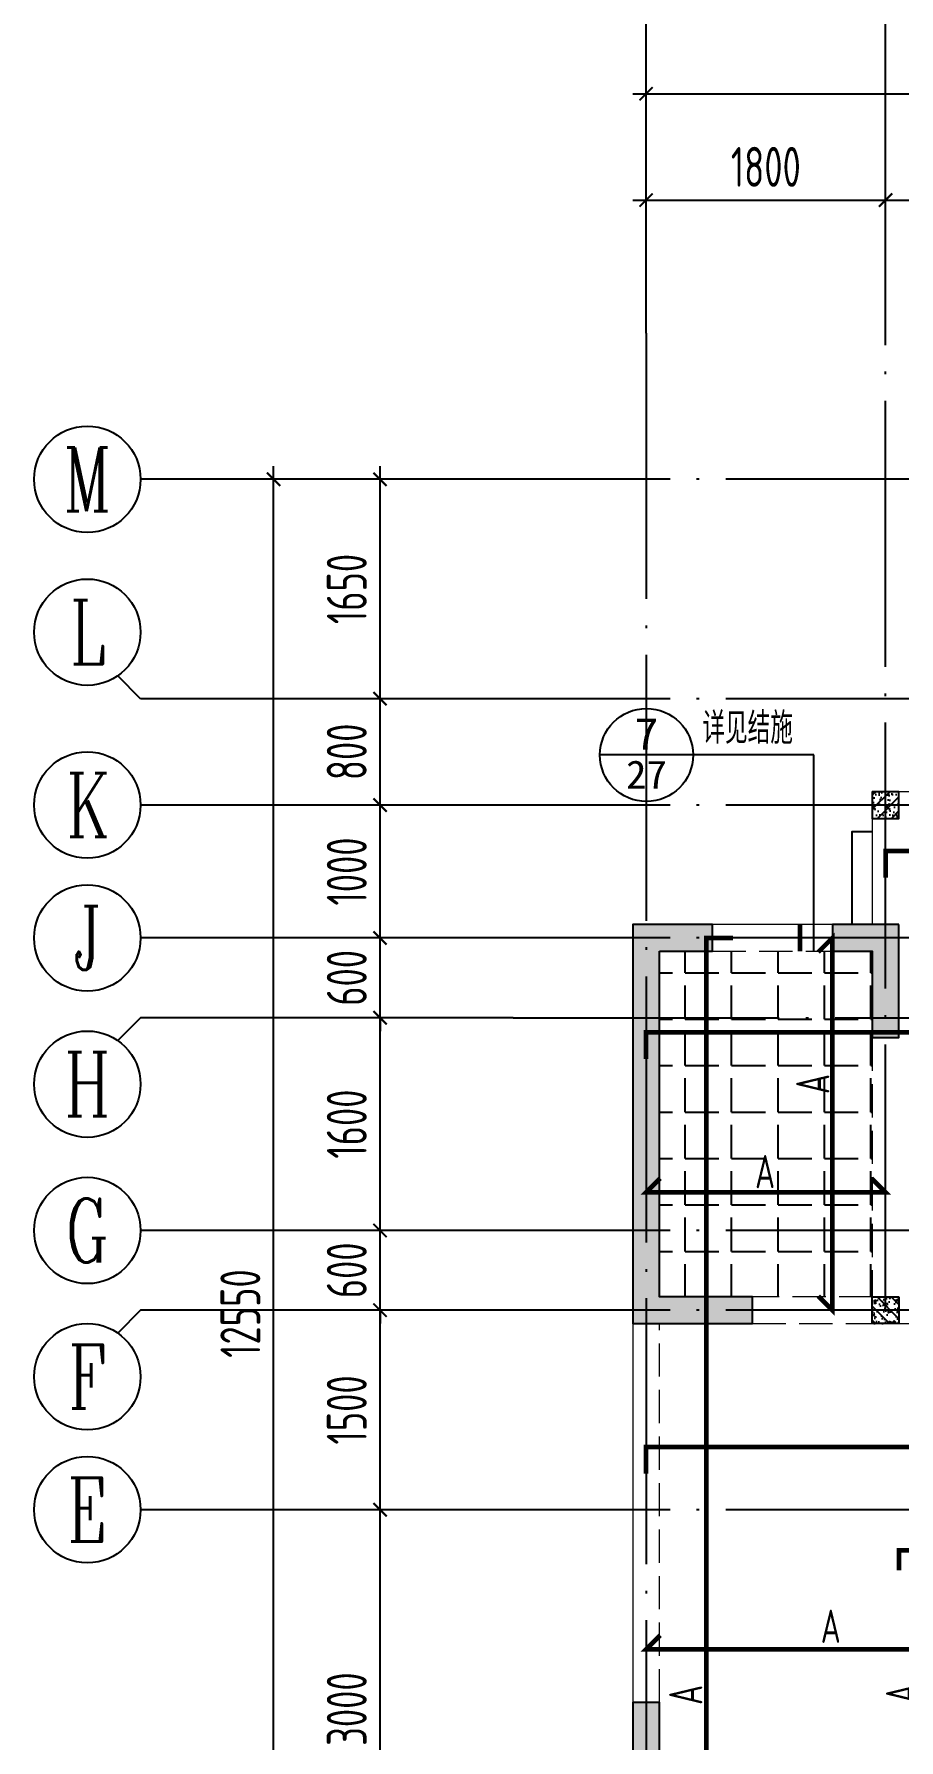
# Model space of a CAD drawing. Extents: x -1307975 to -76406, y -96289 to 379359.
# Drawn here: x -862240 to -855740, y 144573 to 157403 of the extents above; entities that cross this region are included whole.
import ezdxf
from ezdxf.enums import TextEntityAlignment as Align

# ---------------------------------------------------------------- set-up
doc = ezdxf.new("R2010")
doc.units = 0
doc.header["$LTSCALE"] = 1000
doc.linetypes.add('DASH', pattern=[0.35, 0.25, -0.1])
doc.linetypes.add('DOTE', pattern=[2.42, 2, -0.2, 0.02, -0.2])
doc.layers.get('0').update_dxf_attribs({"linetype": 'CONTINUOUS'})
doc.layers.get('DEFPOINTS').update_dxf_attribs({"linetype": 'CONTINUOUS'})
for name, color, linetype in [('A-AXIS', 1, 'CONTINUOUS'), ('A-DOTE', 10, 'DOTE'), ('AXIS_NUM', 7, 'CONTINUOUS'), ('DIM_IDEN', 67, 'CONTINUOUS'), ('PUB_TEXT', 2, 'CONTINUOUS'), ('ROOF', 183, 'CONTINUOUS'), ('S-B板填充', 251, 'CONTINUOUS'), ('S-B板配筋', 6, 'CONTINUOUS'), ('S-B板配筋号', 7, 'CONTINUOUS'), ('S-L主梁线', 4, 'DASH'), ('S-Q墙填充', 252, 'CONTINUOUS'), ('S-Q墙实线', 6, 'CONTINUOUS'), ('S-Y一般标注', 3, 'CONTINUOUS'), ('S-构造柱', 212, 'CONTINUOUS'), ('看线', 251, 'CONTINUOUS')]:
    doc.layers.add(name, color=color, linetype=linetype)
doc.layers.add('配箍校核', color=34, linetype='CONTINUOUS', plot=False)
doc.styles.add('_TCH_AXIS', font='COMPLEX', dxfattribs={"bigfont": 'GBCBIG'})
doc.styles.add('_TCH_LABEL', font='simhei.ttf')
doc.styles.add('TSSD_Axis', font='complex.shx', dxfattribs={"width": 0.7, "bigfont": 'hztxt.shx'})
doc.styles.add('TSSD_DIMENSION', font='Tssdeng.shx', dxfattribs={"width": 0.7, "bigfont": 'tssdchn.shx'})
doc.styles.add('TSSD_REIN', font='tssdeng.shx', dxfattribs={"width": 0.7, "height": 300, "bigfont": 'tssdchn.shx'})
doc.dimstyles.new('TSSD_100_100', dxfattribs={"dimtxt": 300, "dimasz": 100, "dimexe": 100, "dimexo": 250, "dimgap": 100, "dimtad": 1, "dimdec": 0, "dimzin": 0, "dimdsep": 46, "dimtxsty": 'TSSD_DIMENSION', "dimblk": 'ARCHTICK', "dimcen": 0, "dimdle": 100, "dimclrt": 7, "dimadec": 0, "dimazin": 0, "dimtfac": 1, "dimtdec": 0, "dimtix": 1, "dimtmove": 2, "dimatfit": 3, "dimldrblk": 'ARCHTICK', "dimfxl": 1, "dimtolj": 1, "dimtzin": 0, "dimarcsym": 0})

# ---------------------------------------------------------------- blocks, each defined once
blk = doc.blocks.new('_ArchTick')
at = {"color": 0, "linetype": 'ByBlock', "const_width": 0.15}
blk.add_lwpolyline([(-0.5, -0.5), (0.5, 0.5)], dxfattribs=at)
blk = doc.blocks.new('*D264')
at = {"layer": 'DEFPOINTS', "color": 0, "transparency": 16777216}
for p in [(6400, 19250), (4600, 18250), (6400, 18250)]:
    blk.add_point(p, dxfattribs=at)
at = {"layer": 'S-Y一般标注', "color": 0, "lineweight": -2, "transparency": 16777216}
for p, q in [((4500, 19250), (6500, 19250)), ((4600, 18500), (4600, 19350)), ((6400, 18500), (6400, 19350))]:
    blk.add_line(p, q, dxfattribs=at)
at = {"layer": 'S-Y一般标注', "color": 0, "lineweight": -2, "transparency": 16777216, "xscale": 100, "yscale": 100, "zscale": 100, "rotation": 180}
blk.add_blockref('_ArchTick', (4600, 19250), dxfattribs=at)
at = {"layer": 'S-Y一般标注', "color": 0, "lineweight": -2, "transparency": 16777216, "xscale": 100, "yscale": 100, "zscale": 100}
blk.add_blockref('_ArchTick', (6400, 19250), dxfattribs=at)
at = {"layer": 'S-Y一般标注', "color": 7, "transparency": 16777216, "insert": (5500, 19500), "char_height": 300, "attachment_point": 5, "style": 'TSSD_DIMENSION'}
blk.add_mtext('\\A1;1800', dxfattribs=at)
blk = doc.blocks.new('*D265')
at = {"layer": 'DEFPOINTS', "color": 0, "transparency": 16777216}
for p in [(9300, 19250), (6400, 18250), (9300, 18250)]:
    blk.add_point(p, dxfattribs=at)
at = {"layer": 'S-Y一般标注', "color": 0, "lineweight": -2, "transparency": 16777216}
for p, q in [((6300, 19250), (9400, 19250)), ((6400, 18500), (6400, 19350)), ((9300, 18500), (9300, 19350))]:
    blk.add_line(p, q, dxfattribs=at)
at = {"layer": 'S-Y一般标注', "color": 0, "lineweight": -2, "transparency": 16777216, "xscale": 100, "yscale": 100, "zscale": 100, "rotation": 180}
blk.add_blockref('_ArchTick', (6400, 19250), dxfattribs=at)
at = {"layer": 'S-Y一般标注', "color": 0, "lineweight": -2, "transparency": 16777216, "xscale": 100, "yscale": 100, "zscale": 100}
blk.add_blockref('_ArchTick', (9300, 19250), dxfattribs=at)
at = {"layer": 'S-Y一般标注', "color": 7, "transparency": 16777216, "insert": (7850, 19500), "char_height": 300, "attachment_point": 5, "style": 'TSSD_DIMENSION'}
blk.add_mtext('\\A1;2900', dxfattribs=at)
blk = doc.blocks.new('*D286')
at = {"layer": 'DEFPOINTS', "color": 0, "transparency": 16777216}
for p in [(54600, 20050), (4600, 18250), (54600, 18250)]:
    blk.add_point(p, dxfattribs=at)
at = {"layer": 'S-Y一般标注', "color": 0, "lineweight": -2, "transparency": 16777216}
for p, q in [((4600, 18500), (4600, 20150)), ((54600, 18500), (54600, 20150)), ((4500, 20050), (54700, 20050))]:
    blk.add_line(p, q, dxfattribs=at)
at = {"layer": 'S-Y一般标注', "color": 0, "lineweight": -2, "transparency": 16777216, "xscale": 100, "yscale": 100, "zscale": 100, "rotation": 180}
blk.add_blockref('_ArchTick', (4600, 20050), dxfattribs=at)
at = {"layer": 'S-Y一般标注', "color": 0, "lineweight": -2, "transparency": 16777216, "xscale": 100, "yscale": 100, "zscale": 100}
blk.add_blockref('_ArchTick', (54600, 20050), dxfattribs=at)
at = {"layer": 'S-Y一般标注', "color": 7, "transparency": 16777216, "insert": (29600, 20300), "char_height": 300, "attachment_point": 5, "style": 'TSSD_DIMENSION'}
blk.add_mtext('\\A1;50000', dxfattribs=at)
blk = doc.blocks.new('ts_axno')
at = {"color": 0, "linetype": 'ByBlock', "lineweight": -2}
blk.add_circle((0, 0), 0.5, dxfattribs=at)
at = {"color": 0, "linetype": 'ByBlock', "lineweight": -2, "style": 'TSSD_Axis', "width": 0.7}
blk.add_attdef('A', text='', height=0.6, dxfattribs=at).set_placement((0, 0), align=Align.MIDDLE_CENTER)
blk = doc.blocks.new('*D288')
at = {"layer": 'DEFPOINTS', "color": 0, "transparency": 16777216}
for p in [(2600, 10900), (3600, 10900), (3600, 9400)]:
    blk.add_point(p, dxfattribs=at)
at = {"layer": 'S-Y一般标注', "color": 0, "lineweight": -2, "transparency": 16777216}
for p, q in [((2600, 9300), (2600, 11000)), ((3350, 10900), (2500, 10900)), ((3350, 9400), (2500, 9400))]:
    blk.add_line(p, q, dxfattribs=at)
at = {"layer": 'S-Y一般标注', "color": 0, "lineweight": -2, "transparency": 16777216, "xscale": 100, "yscale": 100, "zscale": 100}
for p, rotation in [((2600, 10900), 90), ((2600, 9400), 270)]:
    blk.add_blockref('_ArchTick', p, dxfattribs=dict(at, rotation=rotation))
at = {"layer": 'S-Y一般标注', "color": 7, "transparency": 16777216, "insert": (2350, 10150), "char_height": 300, "attachment_point": 5, "rotation": 90, "style": 'TSSD_DIMENSION'}
blk.add_mtext('\\A1;1500', dxfattribs=at)
blk = doc.blocks.new('*D289')
at = {"layer": 'DEFPOINTS', "color": 0, "transparency": 16777216}
for p in [(2600, 11500), (3600, 11500), (3600, 10900)]:
    blk.add_point(p, dxfattribs=at)
at = {"layer": 'S-Y一般标注', "color": 0, "lineweight": -2, "transparency": 16777216}
for p, q in [((2600, 11500), (2600, 11600)), ((3350, 11500), (2500, 11500)), ((2600, 10900), (2600, 11500)), ((3350, 10900), (2500, 10900)), ((2600, 10900), (2600, 10800))]:
    blk.add_line(p, q, dxfattribs=at)
at = {"layer": 'S-Y一般标注', "color": 0, "lineweight": -2, "transparency": 16777216, "xscale": 100, "yscale": 100, "zscale": 100}
for p, rotation in [((2600, 11500), 270), ((2600, 10900), 90)]:
    blk.add_blockref('_ArchTick', p, dxfattribs=dict(at, rotation=rotation))
at = {"layer": 'S-Y一般标注', "color": 7, "transparency": 16777216, "insert": (2350, 11200), "char_height": 300, "attachment_point": 5, "rotation": 90, "style": 'TSSD_DIMENSION'}
blk.add_mtext('\\A1;600', dxfattribs=at)
blk = doc.blocks.new('*D290')
at = {"layer": 'DEFPOINTS', "color": 0, "transparency": 16777216}
for p in [(2600, 13100), (3600, 13100), (3600, 11500)]:
    blk.add_point(p, dxfattribs=at)
at = {"layer": 'S-Y一般标注', "color": 0, "lineweight": -2, "transparency": 16777216}
for p, q in [((3350, 13100), (2500, 13100)), ((2600, 11400), (2600, 13200)), ((3350, 11500), (2500, 11500))]:
    blk.add_line(p, q, dxfattribs=at)
at = {"layer": 'S-Y一般标注', "color": 0, "lineweight": -2, "transparency": 16777216, "xscale": 100, "yscale": 100, "zscale": 100}
for p, rotation in [((2600, 13100), 90), ((2600, 11500), 270)]:
    blk.add_blockref('_ArchTick', p, dxfattribs=dict(at, rotation=rotation))
at = {"layer": 'S-Y一般标注', "color": 7, "transparency": 16777216, "insert": (2350, 12300), "char_height": 300, "attachment_point": 5, "rotation": 90, "style": 'TSSD_DIMENSION'}
blk.add_mtext('\\A1;1600', dxfattribs=at)
blk = doc.blocks.new('*D291')
at = {"layer": 'DEFPOINTS', "color": 0, "transparency": 16777216}
for p in [(2600, 13700), (3600, 13700), (3600, 13100)]:
    blk.add_point(p, dxfattribs=at)
at = {"layer": 'S-Y一般标注', "color": 0, "lineweight": -2, "transparency": 16777216}
for p, q in [((2600, 13700), (2600, 13800)), ((3350, 13700), (2500, 13700)), ((2600, 13100), (2600, 13700)), ((3350, 13100), (2500, 13100)), ((2600, 13100), (2600, 13000))]:
    blk.add_line(p, q, dxfattribs=at)
at = {"layer": 'S-Y一般标注', "color": 0, "lineweight": -2, "transparency": 16777216, "xscale": 100, "yscale": 100, "zscale": 100}
for p, rotation in [((2600, 13700), 270), ((2600, 13100), 90)]:
    blk.add_blockref('_ArchTick', p, dxfattribs=dict(at, rotation=rotation))
at = {"layer": 'S-Y一般标注', "color": 7, "transparency": 16777216, "insert": (2350, 13400), "char_height": 300, "attachment_point": 5, "rotation": 90, "style": 'TSSD_DIMENSION'}
blk.add_mtext('\\A1;600', dxfattribs=at)
blk = doc.blocks.new('*D292')
at = {"layer": 'DEFPOINTS', "color": 0, "transparency": 16777216}
for p in [(2600, 14700), (3600, 14700), (3600, 13700)]:
    blk.add_point(p, dxfattribs=at)
at = {"layer": 'S-Y一般标注', "color": 0, "lineweight": -2, "transparency": 16777216}
for p, q in [((2600, 13600), (2600, 14800)), ((3350, 14700), (2500, 14700)), ((3350, 13700), (2500, 13700))]:
    blk.add_line(p, q, dxfattribs=at)
at = {"layer": 'S-Y一般标注', "color": 0, "lineweight": -2, "transparency": 16777216, "xscale": 100, "yscale": 100, "zscale": 100}
for p, rotation in [((2600, 14700), 90), ((2600, 13700), 270)]:
    blk.add_blockref('_ArchTick', p, dxfattribs=dict(at, rotation=rotation))
at = {"layer": 'S-Y一般标注', "color": 7, "transparency": 16777216, "insert": (2350, 14200), "char_height": 300, "attachment_point": 5, "rotation": 90, "style": 'TSSD_DIMENSION'}
blk.add_mtext('\\A1;1000', dxfattribs=at)
blk = doc.blocks.new('*D293')
at = {"layer": 'DEFPOINTS', "color": 0, "transparency": 16777216}
for p in [(1800, 17150), (3600, 17150), (3600, 4600)]:
    blk.add_point(p, dxfattribs=at)
at = {"layer": 'S-Y一般标注', "color": 0, "lineweight": -2, "transparency": 16777216}
for p, q in [((1800, 4500), (1800, 17250)), ((3350, 17150), (1700, 17150)), ((3350, 4600), (1700, 4600))]:
    blk.add_line(p, q, dxfattribs=at)
at = {"layer": 'S-Y一般标注', "color": 0, "lineweight": -2, "transparency": 16777216, "xscale": 100, "yscale": 100, "zscale": 100}
for p, rotation in [((1800, 17150), 90), ((1800, 4600), 270)]:
    blk.add_blockref('_ArchTick', p, dxfattribs=dict(at, rotation=rotation))
at = {"layer": 'S-Y一般标注', "color": 7, "transparency": 16777216, "insert": (1550, 10875), "char_height": 300, "attachment_point": 5, "rotation": 90, "style": 'TSSD_DIMENSION'}
blk.add_mtext('\\A1;12550', dxfattribs=at)
blk = doc.blocks.new('*D294')
at = {"layer": 'DEFPOINTS', "color": 0, "transparency": 16777216}
for p in [(2600, 15500), (3600, 15500), (3600, 14700)]:
    blk.add_point(p, dxfattribs=at)
at = {"layer": 'S-Y一般标注', "color": 0, "lineweight": -2, "transparency": 16777216}
for p, q in [((2600, 14600), (2600, 15600)), ((3350, 15500), (2500, 15500)), ((3350, 14700), (2500, 14700))]:
    blk.add_line(p, q, dxfattribs=at)
at = {"layer": 'S-Y一般标注', "color": 0, "lineweight": -2, "transparency": 16777216, "xscale": 100, "yscale": 100, "zscale": 100}
for p, rotation in [((2600, 15500), 90), ((2600, 14700), 270)]:
    blk.add_blockref('_ArchTick', p, dxfattribs=dict(at, rotation=rotation))
at = {"layer": 'S-Y一般标注', "color": 7, "transparency": 16777216, "insert": (2350, 15100), "char_height": 300, "attachment_point": 5, "rotation": 90, "style": 'TSSD_DIMENSION'}
blk.add_mtext('\\A1;800', dxfattribs=at)
blk = doc.blocks.new('*D296')
at = {"layer": 'DEFPOINTS', "color": 0, "transparency": 16777216}
for p in [(2600, 9400), (3600, 9400), (3600, 6400)]:
    blk.add_point(p, dxfattribs=at)
at = {"layer": 'S-Y一般标注', "color": 0, "lineweight": -2, "transparency": 16777216}
for p, q in [((2600, 6300), (2600, 9500)), ((3350, 9400), (2500, 9400)), ((3350, 6400), (2500, 6400))]:
    blk.add_line(p, q, dxfattribs=at)
at = {"layer": 'S-Y一般标注', "color": 0, "lineweight": -2, "transparency": 16777216, "xscale": 100, "yscale": 100, "zscale": 100}
for p, rotation in [((2600, 9400), 90), ((2600, 6400), 270)]:
    blk.add_blockref('_ArchTick', p, dxfattribs=dict(at, rotation=rotation))
at = {"layer": 'S-Y一般标注', "color": 7, "transparency": 16777216, "insert": (2350, 7900), "char_height": 300, "attachment_point": 5, "rotation": 90, "style": 'TSSD_DIMENSION'}
blk.add_mtext('\\A1;3000', dxfattribs=at)
blk = doc.blocks.new('*D325')
at = {"layer": 'DEFPOINTS', "color": 0, "transparency": 16777216}
for p in [(2600, 17150), (3600, 17150), (3600, 15500)]:
    blk.add_point(p, dxfattribs=at)
at = {"layer": 'S-Y一般标注', "color": 0, "lineweight": -2, "transparency": 16777216}
for p, q in [((2600, 15400), (2600, 17250)), ((3350, 17150), (2500, 17150)), ((3350, 15500), (2500, 15500))]:
    blk.add_line(p, q, dxfattribs=at)
at = {"layer": 'S-Y一般标注', "color": 0, "lineweight": -2, "transparency": 16777216, "xscale": 100, "yscale": 100, "zscale": 100}
for p, rotation in [((2600, 17150), 90), ((2600, 15500), 270)]:
    blk.add_blockref('_ArchTick', p, dxfattribs=dict(at, rotation=rotation))
at = {"layer": 'S-Y一般标注', "color": 7, "transparency": 16777216, "insert": (2350, 16325), "char_height": 300, "attachment_point": 5, "rotation": 90, "style": 'TSSD_DIMENSION'}
blk.add_mtext('\\A1;1650', dxfattribs=at)
blk = doc.blocks.new('20210729.03504727')
at = {"layer": '看线', "color": 202, "ltscale": 0.5}
blk.add_lwpolyline([(1050, 9800), (1050, 10500), (1200, 10500)], dxfattribs=at)
blk = doc.blocks.new('20210807.15312446')
at = {"layer": 'S-Q墙填充'}
h = blk.add_hatch(color=252, dxfattribs=at)
h.dxf.hatch_style = 1
h.paths.add_polyline_path([(61116, 65940), (61516, 65940), (61516, 66140), (60916, 66140), (60916, 63140), (61816, 63140), (61816, 63340), (61116, 63340)])
h = blk.add_hatch(color=252, dxfattribs=at)
h.dxf.hatch_style = 1
h.paths.add_polyline_path([(62916, 66140), (62416, 66140), (62416, 65940), (62716, 65940), (62716, 65290), (62916, 65290)])
h = blk.add_hatch(color=252, dxfattribs=at)
h.dxf.hatch_style = 1
h.paths.add_polyline_path([(61116, 58640), (61116, 60290), (60916, 60290), (60916, 58640)])
at = {"layer": 'S-L主梁线', "linetype": 'ByBlock', "lineweight": 18}
for p, q in [((62716, 67140), (62716, 66140)), ((65716, 67140), (62716, 67140)), ((62416, 66140), (61516, 66140)), ((60916, 63140), (60916, 60290))]:
    blk.add_line(p, q, dxfattribs=at)
at = {"layer": 'S-L主梁线', "linetype": 'DASH', "lineweight": 18}
for p, q in [((61516, 65940), (62416, 65940)), ((62716, 65290), (62716, 63340)), ((62716, 63340), (61816, 63340)), ((61116, 60290), (61116, 63140)), ((61816, 63140), (62816, 63140)), ((62816, 63140), (64416, 63140))]:
    blk.add_line(p, q, dxfattribs=at)
at = {"layer": 'S-Q墙实线'}
for points in [[(61116, 65940), (61516, 65940), (61516, 66140), (60916, 66140), (60916, 63140), (61816, 63140), (61816, 63340), (61116, 63340)], [(62916, 66140), (62416, 66140), (62416, 65940), (62716, 65940), (62716, 65290), (62916, 65290)], [(61116, 58640), (61116, 60290), (60916, 60290), (60916, 58640)]]:
    blk.add_lwpolyline(points, close=True, dxfattribs=at)
blk = doc.blocks.new('20210730.02141516')
at = {"layer": 'S-构造柱'}
h = blk.add_hatch(dxfattribs=at)
h.set_pattern_fill('ARMORED', color=256, scale=15, angle=-90, style=0)
h.set_pattern_definition([(320, (-154189.41, 3278673.45), (-9.4128202, -107.5890274), [11.25, -123.75]), (265, (-154189.41, 3278673.45), (112.82882, 20.8127), [9, -99]), (10.4514, (-154190.19, 3278664.49), (103.4159313, -86.7764073), [9.5610285, -105.1713168]), (316.1842, (-154159.41, 3278673.45), (-24.827852, -160.0861573), [16.875, -185.625]), (6.6356, (-154161.48, 3278660.11), (146.117681, -140.199406), [14.341543, -157.75695]), (261.1842, (-154159.41, 3278673.45), (146.11779, -140.199292), [13.5, -148.5]), (291, (-154166.91, 3278658.45), (-60.3928336, -89.5360578), [11.25, -123.75]), (236, (-154166.91, 3278658.45), (108.7725068, -36.4972998), [9, -99]), (341.4514, (-154171.94, 3278650.99), (48.3795745, -126.0333943), [9.5610285, -105.1713168]), (307.5, (-154189.41, 3278673.454), (49.93407807, -1.8239783), [0, -97.8, 0, -100.5, 0, -99.375]), (277.5, (-154189.41, 3278673.454), (59.1617568, -39.4604306), [0, -57.3, 0, -95.55, 0, -37.875]), (237.5, (-154189.41, 3278706.904), (-3.38323076, -80.07336543), [0, -37.5, 0, -117, 0, -155.25]), (227.5, (-154189.41, 3278721.904), (15.0157473, -87.4779254), [0, -48.75, 0, -77.7, 0, -110.25]), (315, (-154189.41, 3278673.454), (53.0330086, 53.0330086), [])])
h.paths.add_polyline_path([(200, 200), (200, 0), (0, 0), (0, 200)])
blk.add_lwpolyline([(200, 200), (200, 0), (0, 0), (0, 200)], close=True, dxfattribs=at)
blk = doc.blocks.new('20210809.18285270')
at = {"layer": 'ROOF', "xscale": -1}
blk.add_blockref('20210730.02141516', (2000, 10100), dxfattribs=at)
at = {"layer": 'ROOF'}
blk.add_blockref('20210730.02141516', (1800, 6300), dxfattribs=at)
blk = doc.blocks.new('20210811.10050802')
at = {"layer": 'DIM_IDEN'}
for p, q in [((700, 12581), (0, 12581)), ((1609, 12581), (700, 12581)), ((1609, 11105), (1609, 12581))]:
    blk.add_line(p, q, dxfattribs=at)
at = {"layer": 'DIM_IDEN', "const_width": 35}
blk.add_lwpolyline([(1504, 11105), (1504, 11305)], dxfattribs=at)
at = {"layer": 'DIM_IDEN'}
blk.add_circle((350, 12581), 350, dxfattribs=at)
at = {"layer": 'PUB_TEXT', "style": '_TCH_LABEL'}
for s, height, width, p, p2 in [('7', 241, 1.053254, (259, 12620), (441, 12620)), ('27', 212.3, 1.011364, (196, 12328), (504, 12328))]:
    blk.add_text(s, height=height, dxfattribs=dict(at, width=width)).set_placement(p, p2, align=Align.FIT)
at = {"layer": 'PUB_TEXT', "style": '_TCH_AXIS'}
blk.add_text('详见结施', height=236.3, dxfattribs=at).set_placement((770, 12665))
blk = doc.blocks.new('20210726.16395156')
at = {"layer": 'A-AXIS'}
for p, q in [((4600, 18249.9), (4600, 21049.9)), ((6400, 18249.9), (6400, 21049.9)), ((3600, 17150), (800, 17150)), ((800, 15500), (628.4, 15671.7)), ((3600, 15500), (800, 15500)), ((3600, 14700), (800, 14700)), ((3600, 13700), (800, 13700)), ((800, 13100.3), (628.4, 12928.7)), ((3600, 13100.3), (800, 13100.3)), ((3600, 11500), (800, 11500)), ((800, 10900), (628.4, 10728.4)), ((3600, 10900), (800, 10900)), ((3600, 9400), (800, 9400))]:
    blk.add_line(p, q, dxfattribs=at)
at = {"layer": 'A-DOTE'}
for p, q in [((4600, 18249.9), (4600, 3600)), ((6400, 10900), (6400, 18249.9)), ((55600, 17150), (3600, 17150)), ((55600, 15500), (3600, 15500)), ((55600, 14700), (3600, 14700)), ((55600, 13700), (3600, 13700)), ((3600, 13100.3), (55600, 13100.3)), ((55600, 11500), (3600, 11500)), ((55600, 10900), (3600, 10900)), ((55600, 9400), (3600, 9400))]:
    blk.add_line(p, q, dxfattribs=at)
at = {"layer": 'A-AXIS'}
ref = blk.add_blockref('ts_axno', (400, 17150), dxfattribs=dict(at, xscale=800, yscale=800, zscale=800))
ref.add_attrib('G', 'M', dxfattribs={"layer": 'AXIS_NUM', "height": 480, "style": 'TSSD_Axis', "width": 0.7}).set_placement((400, 17150), align=Align.MIDDLE_CENTER)
ref = blk.add_blockref('ts_axno', (400, 16000), dxfattribs=dict(at, xscale=800, yscale=800, zscale=800))
ref.add_attrib('G', 'L', dxfattribs={"layer": 'AXIS_NUM', "height": 480, "style": 'TSSD_Axis', "width": 0.7}).set_placement((400, 16000), align=Align.MIDDLE_CENTER)
ref = blk.add_blockref('ts_axno', (400, 14700), dxfattribs=dict(at, xscale=800, yscale=800, zscale=800))
ref.add_attrib('G', 'K', dxfattribs={"layer": 'AXIS_NUM', "height": 480, "style": 'TSSD_Axis', "width": 0.7}).set_placement((400, 14700), align=Align.MIDDLE_CENTER)
ref = blk.add_blockref('ts_axno', (400, 13700), dxfattribs=dict(at, xscale=800, yscale=800, zscale=800))
ref.add_attrib('G', 'J', dxfattribs={"layer": 'AXIS_NUM', "height": 480, "style": 'TSSD_Axis', "width": 0.7}).set_placement((400, 13700), align=Align.MIDDLE_CENTER)
ref = blk.add_blockref('ts_axno', (400, 12600.3), dxfattribs=dict(at, xscale=800, yscale=800, zscale=800))
ref.add_attrib('C', 'H', dxfattribs={"layer": 'AXIS_NUM', "height": 480, "style": 'TSSD_Axis', "width": 0.7}).set_placement((400, 12600.3), align=Align.MIDDLE_CENTER)
ref = blk.add_blockref('ts_axno', (400, 11500), dxfattribs=dict(at, xscale=800, yscale=800, zscale=800))
ref.add_attrib('D', 'G', dxfattribs={"layer": 'AXIS_NUM', "height": 480, "style": 'TSSD_Axis', "width": 0.7}).set_placement((400, 11500), align=Align.MIDDLE_CENTER)
ref = blk.add_blockref('ts_axno', (400, 10400), dxfattribs=dict(at, xscale=800, yscale=800, zscale=800))
ref.add_attrib('C', 'F', dxfattribs={"layer": 'AXIS_NUM', "height": 480, "style": 'TSSD_Axis', "width": 0.7}).set_placement((400, 10400), align=Align.MIDDLE_CENTER)
ref = blk.add_blockref('ts_axno', (400, 9400), dxfattribs=dict(at, xscale=800, yscale=800, zscale=800))
ref.add_attrib('B', 'E', dxfattribs={"layer": 'AXIS_NUM', "height": 480, "style": 'TSSD_Axis', "width": 0.7}).set_placement((400, 9400), align=Align.MIDDLE_CENTER)
at = {"layer": 'S-Y一般标注'}
for base, p1, p2, picture, middle in [((54600, 20049.9), (4600, 18249.9), (54600, 18249.9), '*D286', (29600, 20299.9)), ((6400, 19249.9), (4600, 18249.9), (6400, 18249.9), '*D264', (5500, 19499.9)), ((9300, 19249.9), (6400, 18249.9), (9300, 18249.9), '*D265', (7850, 19499.9))]:
    dim = blk.add_linear_dim(base=base, p1=p1, p2=p2, dimstyle='TSSD_100_100', dxfattribs=at)
    dim.commit()
    dim.dimension.update_dxf_attribs({"geometry": picture, "text_midpoint": middle})
for base, p1, p2, picture, middle in [((1800, 17150), (3600, 4600), (3600, 17150), '*D293', (1550, 10875)), ((2600, 17150), (3600, 15500), (3600, 17150), '*D325', (2350, 16325)), ((2600, 15500), (3600, 14700), (3600, 15500), '*D294', (2350, 15100)), ((2600, 14700), (3600, 13700), (3600, 14700), '*D292', (2350, 14200)), ((2600, 13700), (3600, 13100.3), (3600, 13700), '*D291', (2350, 13400.2)), ((2600, 13100.3), (3600, 11500), (3600, 13100.3), '*D290', (2350, 12300.2)), ((2600, 11500), (3600, 10900), (3600, 11500), '*D289', (2350, 11200)), ((2600, 10900), (3600, 9400), (3600, 10900), '*D288', (2350, 10150)), ((2600, 9400), (3600, 6400), (3600, 9400), '*D296', (2350, 7900))]:
    dim = blk.add_linear_dim(base=base, p1=p1, p2=p2, angle=90, dimstyle='TSSD_100_100', dxfattribs=at)
    dim.commit()
    dim.dimension.update_dxf_attribs({"geometry": picture, "text_midpoint": middle})

msp = doc.modelspace()

# ---------------------------------------------------------------- hatches: boundary and pattern name
at = {"layer": 'S-B板填充'}
h = msp.add_hatch(dxfattribs=at)
h.set_pattern_fill('ANGLE', color=252, scale=50, style=0)
h.set_pattern_definition([(0, (-759906.26, 2260.83), (0, 349.25), [254, -95.25]), (90, (-759906.26, 2260.83), (-349.25, 2e-14), [254, -95.25])])
h.paths.add_polyline_path([(-857540.2, 150504.69), (-855940.19, 150504.69), (-855940.19, 147904.7), (-857540.2, 147904.7)])

# ---------------------------------------------------------------- linework, layer by layer
at = {"layer": 'S-B板配筋', "lineweight": 35, "const_width": 35}
for points in [[(-855840.2, 151058.14), (-855840.2, 151258.14), (-852940.2, 151258.16), (-852940.2, 151058.16)], [(-856346.18, 147910.76), (-856240.11, 147804.69), (-856240.11, 150604.69), (-856346.18, 150498.63)], [(-856987.59, 143304.69), (-857187.59, 143304.69), (-857187.59, 150604.69), (-856987.59, 150604.69)], [(-857640.21, 149694.35), (-857640.21, 149894.35), (-852340.19, 149894.35), (-852340.19, 149694.35)], [(-857534.13, 148796.61), (-857640.2, 148690.54), (-855840.2, 148690.54), (-855946.26, 148796.61)], [(-847740.19, 146575.04), (-847740.19, 146775.04), (-857640.2, 146775.04), (-857640.2, 146575.04)], [(-855740.2, 145849.64), (-855740.2, 145999.64), (-852540.2, 145999.64), (-852540.2, 145849.64)], [(-857534.13, 145360.3), (-857640.2, 145254.23), (-854140.2, 145254.23), (-854246.26, 145360.3)]]:
    msp.add_lwpolyline(points, dxfattribs=at)

# ---------------------------------------------------------------- block references
msp.add_blockref('20210729.03504727', (-857140.22, 140904.69))
at = {"layer": 'A-DOTE'}
msp.add_blockref('20210726.16395156', (-862240.2, 136904.65), dxfattribs=at)
at = {"layer": 'PUB_TEXT'}
msp.add_blockref('20210811.10050802', (-857987.28, 139400.07), dxfattribs=at)
at = {"layer": 'S-Q墙填充'}
msp.add_blockref('20210807.15312446', (-918655.84, 84565.15), dxfattribs=at)
at = {"layer": '配箍校核'}
msp.add_blockref('20210809.18285270', (-857740.22, 141404.53), dxfattribs=at)

# ---------------------------------------------------------------- texts
at = {"layer": 'S-B板配筋号', "color": 1, "style": 'TSSD_REIN', "width": 0.7}
for p in [(-856262.73, 149431.05), (-855588.04, 144845.8), (-857217.05, 144836.39)]:
    msp.add_text('A', height=250, rotation=449.999992, dxfattribs=at).set_placement(p)
for p in [(-856820.92, 148722.4), (-856327.19, 145302.57)]:
    msp.add_text('A', height=250, dxfattribs=at).set_placement(p)

doc.saveas('drawing.dxf')
